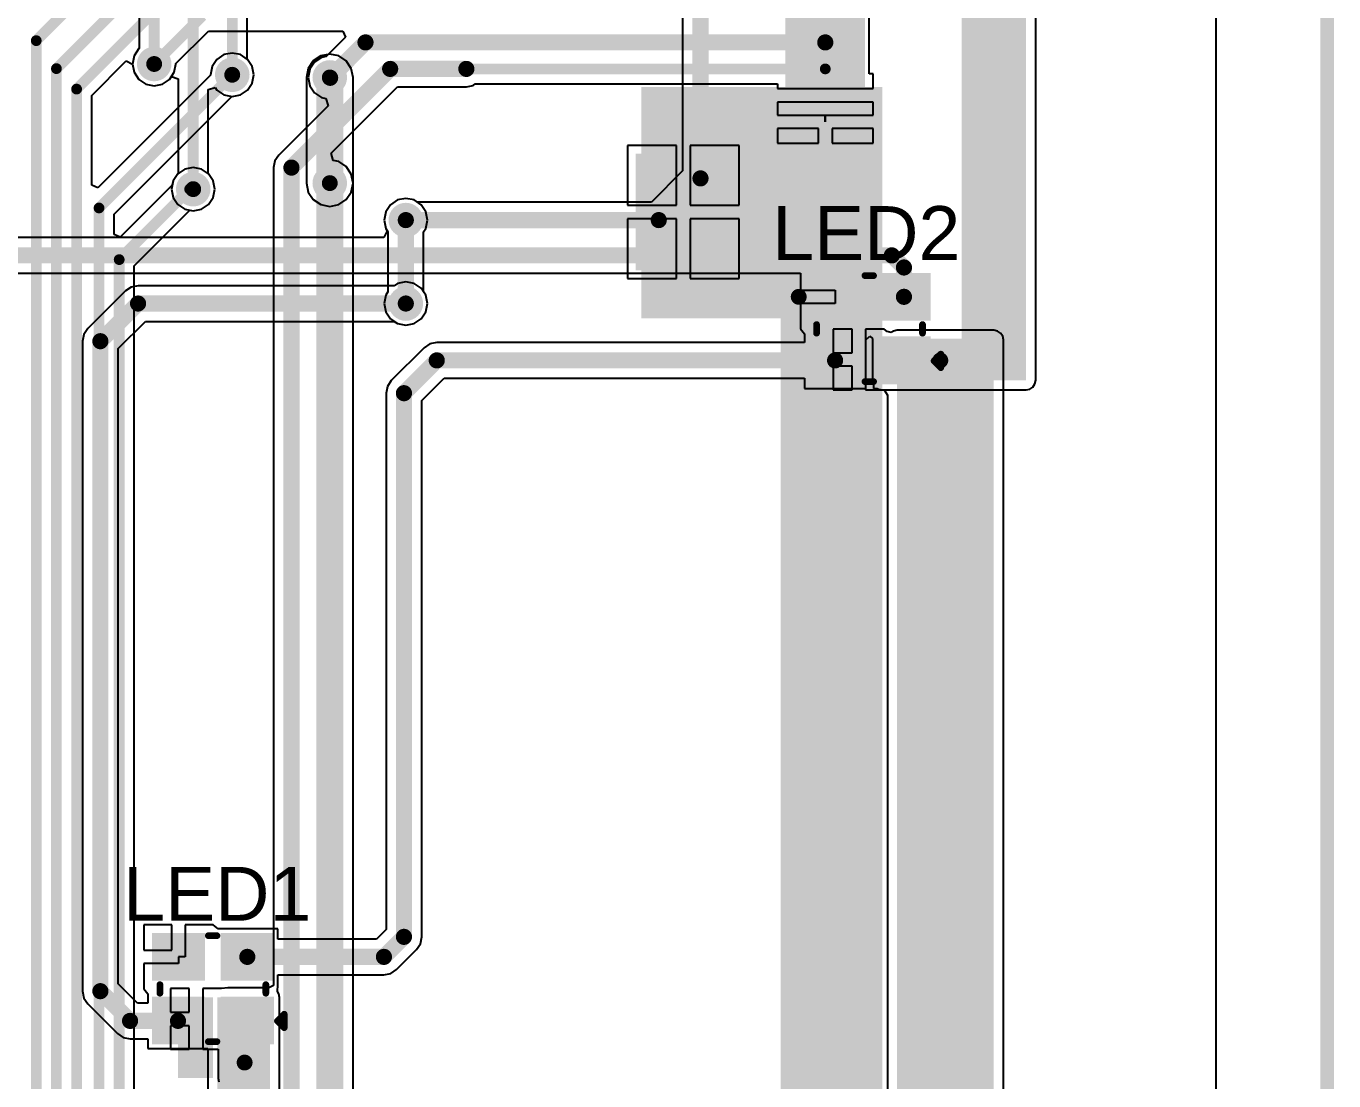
# Model space of a CAD drawing. Header units: millimetres. Extents: x -0.31 to 1.46, y -0.34 to 2.98.
# Drawn here: x 0.49 to 1.462, y 1.07 to 1.854 of the extents above; entities that cross this region are included whole.
import ezdxf

# ---------------------------------------------------------------- set-up
doc = ezdxf.new("R2010")
doc.units = ezdxf.units.MM
doc.header["$MEASUREMENT"] = 0
for name, color, linetype in [('BottomLayer', 5, 'Continuous'), ('BottomPaste', 16, 'Continuous'), ('BottomSolder', 6, 'Continuous'), ('Mechanical2', 216, 'Continuous'), ('TopLayer', 1, 'Continuous'), ('TopOverlay', 2, 'Continuous'), ('TopPaste', 8, 'Continuous'), ('TopSolder', 216, 'Continuous'), ('ViaHoleLayer', 16, 'Continuous')]:
    doc.layers.add(name, color=color, linetype=linetype)
doc.styles.add('Arial', font='', dxfattribs={"height": 0.2})
doc.styles.get('Arial').set_extended_font_data('Arial')

# ---------------------------------------------------------------- blocks, each defined once
blk = doc.blocks.new('AFC01_S20FCC_00_B_1')
at = {"layer": 'BottomLayer'}
for points in [[(-0.21457, 0.02126), (-0.29331, 0.02126), (-0.29331, 0.08425), (-0.21457, 0.08425)], [(0.21457, 0.08425), (0.29331, 0.08425), (0.29331, 0.02126), (0.21457, 0.02126)], [(-0.1811, -0.07835), (-0.19291, -0.07835), (-0.19291, -0.02717), (-0.1811, -0.02717)], [(-0.16142, -0.07835), (-0.17323, -0.07835), (-0.17323, -0.02717), (-0.16142, -0.02717)], [(-0.14173, -0.07835), (-0.15354, -0.07835), (-0.15354, -0.02717), (-0.14173, -0.02717)], [(-0.12205, -0.07835), (-0.13386, -0.07835), (-0.13386, -0.02717), (-0.12205, -0.02717)], [(-0.10236, -0.07835), (-0.11417, -0.07835), (-0.11417, -0.02717), (-0.10236, -0.02717)], [(-0.08268, -0.07835), (-0.09449, -0.07835), (-0.09449, -0.02717), (-0.08268, -0.02717)], [(-0.06299, -0.07835), (-0.0748, -0.07835), (-0.0748, -0.02717), (-0.06299, -0.02717)], [(-0.04331, -0.07835), (-0.05512, -0.07835), (-0.05512, -0.02717), (-0.04331, -0.02717)], [(-0.02362, -0.07835), (-0.03543, -0.07835), (-0.03543, -0.02717), (-0.02362, -0.02717)], [(-0.00394, -0.07835), (-0.01575, -0.07835), (-0.01575, -0.02717), (-0.00394, -0.02717)], [(0.01575, -0.07835), (0.00394, -0.07835), (0.00394, -0.02717), (0.01575, -0.02717)], [(0.03543, -0.07835), (0.02362, -0.07835), (0.02362, -0.02717), (0.03543, -0.02717)], [(0.05512, -0.07835), (0.04331, -0.07835), (0.04331, -0.02717), (0.05512, -0.02717)], [(0.0748, -0.07835), (0.06299, -0.07835), (0.06299, -0.02717), (0.0748, -0.02717)], [(0.09449, -0.07835), (0.08268, -0.07835), (0.08268, -0.02717), (0.09449, -0.02717)], [(0.11417, -0.07835), (0.10236, -0.07835), (0.10236, -0.02717), (0.11417, -0.02717)], [(0.13386, -0.07835), (0.12205, -0.07835), (0.12205, -0.02717), (0.13386, -0.02717)], [(0.15354, -0.07835), (0.14173, -0.07835), (0.14173, -0.02717), (0.15354, -0.02717)], [(0.17323, -0.07835), (0.16142, -0.07835), (0.16142, -0.02717), (0.17323, -0.02717)], [(0.19291, -0.07835), (0.1811, -0.07835), (0.1811, -0.02717), (0.19291, -0.02717)]]:
    blk.add_hatch(color=5, dxfattribs=at).paths.add_polyline_path(points)
at = {"layer": 'BottomPaste'}
for points in [[(-0.21457, 0.02126), (-0.29331, 0.02126), (-0.29331, 0.08425), (-0.21457, 0.08425)], [(0.21457, 0.08425), (0.29331, 0.08425), (0.29331, 0.02126), (0.21457, 0.02126)], [(-0.1811, -0.07835), (-0.19291, -0.07835), (-0.19291, -0.02717), (-0.1811, -0.02717)], [(-0.16142, -0.07835), (-0.17323, -0.07835), (-0.17323, -0.02717), (-0.16142, -0.02717)], [(-0.14173, -0.07835), (-0.15354, -0.07835), (-0.15354, -0.02717), (-0.14173, -0.02717)], [(-0.12205, -0.07835), (-0.13386, -0.07835), (-0.13386, -0.02717), (-0.12205, -0.02717)], [(-0.10236, -0.07835), (-0.11417, -0.07835), (-0.11417, -0.02717), (-0.10236, -0.02717)], [(-0.08268, -0.07835), (-0.09449, -0.07835), (-0.09449, -0.02717), (-0.08268, -0.02717)], [(-0.06299, -0.07835), (-0.0748, -0.07835), (-0.0748, -0.02717), (-0.06299, -0.02717)], [(-0.04331, -0.07835), (-0.05512, -0.07835), (-0.05512, -0.02717), (-0.04331, -0.02717)], [(-0.02362, -0.07835), (-0.03543, -0.07835), (-0.03543, -0.02717), (-0.02362, -0.02717)], [(-0.00394, -0.07835), (-0.01575, -0.07835), (-0.01575, -0.02717), (-0.00394, -0.02717)], [(0.01575, -0.07835), (0.00394, -0.07835), (0.00394, -0.02717), (0.01575, -0.02717)], [(0.03543, -0.07835), (0.02362, -0.07835), (0.02362, -0.02717), (0.03543, -0.02717)], [(0.05512, -0.07835), (0.04331, -0.07835), (0.04331, -0.02717), (0.05512, -0.02717)], [(0.0748, -0.07835), (0.06299, -0.07835), (0.06299, -0.02717), (0.0748, -0.02717)], [(0.09449, -0.07835), (0.08268, -0.07835), (0.08268, -0.02717), (0.09449, -0.02717)], [(0.11417, -0.07835), (0.10236, -0.07835), (0.10236, -0.02717), (0.11417, -0.02717)], [(0.13386, -0.07835), (0.12205, -0.07835), (0.12205, -0.02717), (0.13386, -0.02717)], [(0.15354, -0.07835), (0.14173, -0.07835), (0.14173, -0.02717), (0.15354, -0.02717)], [(0.17323, -0.07835), (0.16142, -0.07835), (0.16142, -0.02717), (0.17323, -0.02717)], [(0.19291, -0.07835), (0.1811, -0.07835), (0.1811, -0.02717), (0.19291, -0.02717)]]:
    blk.add_hatch(color=16, dxfattribs=at).paths.add_polyline_path(points)
at = {"layer": 'BottomSolder'}
for points in [[(-0.21057, 0.01726), (-0.29731, 0.01726), (-0.29731, 0.08825), (-0.21057, 0.08825)], [(0.21057, 0.08825), (0.29731, 0.08825), (0.29731, 0.01726), (0.21057, 0.01726)], [(-0.1771, -0.08235), (-0.19691, -0.08235), (-0.19691, -0.02317), (-0.1771, -0.02317)], [(-0.15742, -0.08235), (-0.17723, -0.08235), (-0.17723, -0.02317), (-0.15742, -0.02317)], [(-0.13773, -0.08235), (-0.15754, -0.08235), (-0.15754, -0.02317), (-0.13773, -0.02317)], [(-0.11805, -0.08235), (-0.13786, -0.08235), (-0.13786, -0.02317), (-0.11805, -0.02317)], [(-0.09836, -0.08235), (-0.11817, -0.08235), (-0.11817, -0.02317), (-0.09836, -0.02317)], [(-0.07868, -0.08235), (-0.09849, -0.08235), (-0.09849, -0.02317), (-0.07868, -0.02317)], [(-0.05899, -0.08235), (-0.0788, -0.08235), (-0.0788, -0.02317), (-0.05899, -0.02317)], [(-0.03931, -0.08235), (-0.05912, -0.08235), (-0.05912, -0.02317), (-0.03931, -0.02317)], [(-0.01962, -0.08235), (-0.03943, -0.08235), (-0.03943, -0.02317), (-0.01962, -0.02317)], [(0.00006, -0.08235), (-0.01975, -0.08235), (-0.01975, -0.02317), (0.00006, -0.02317)], [(0.01975, -0.08235), (-0.00006, -0.08235), (-0.00006, -0.02317), (0.01975, -0.02317)], [(0.03943, -0.08235), (0.01962, -0.08235), (0.01962, -0.02317), (0.03943, -0.02317)], [(0.05912, -0.08235), (0.03931, -0.08235), (0.03931, -0.02317), (0.05912, -0.02317)], [(0.0788, -0.08235), (0.05899, -0.08235), (0.05899, -0.02317), (0.0788, -0.02317)], [(0.09849, -0.08235), (0.07868, -0.08235), (0.07868, -0.02317), (0.09849, -0.02317)], [(0.11817, -0.08235), (0.09836, -0.08235), (0.09836, -0.02317), (0.11817, -0.02317)], [(0.13786, -0.08235), (0.11805, -0.08235), (0.11805, -0.02317), (0.13786, -0.02317)], [(0.15754, -0.08235), (0.13773, -0.08235), (0.13773, -0.02317), (0.15754, -0.02317)], [(0.17723, -0.08235), (0.15742, -0.08235), (0.15742, -0.02317), (0.17723, -0.02317)], [(0.19691, -0.08235), (0.1771, -0.08235), (0.1771, -0.02317), (0.19691, -0.02317)]]:
    blk.add_hatch(color=6, dxfattribs=at).paths.add_polyline_path(points)
blk = doc.blocks.new('SK6812_EC20_5')
at = {"layer": 'TopLayer'}
for points in [[(-0.04134, 0.0374), (-0.00984, 0.0374), (-0.00984, 0.00984), (-0.04134, 0.00984)], [(0.00984, 0.0374), (0.04134, 0.0374), (0.04134, 0.00984), (0.00984, 0.00984)], [(-0.04134, -0.00984), (-0.00984, -0.00984), (-0.00984, -0.0374), (-0.04134, -0.0374)], [(0.00984, -0.00984), (0.04134, -0.00984), (0.04134, -0.0374), (0.00984, -0.0374)]]:
    blk.add_hatch(color=1, dxfattribs=at).paths.add_polyline_path(points)
at = {"layer": 'TopPaste'}
for points in [[(-0.04134, 0.0374), (-0.00984, 0.0374), (-0.00984, 0.00984), (-0.04134, 0.00984)], [(0.00984, 0.0374), (0.04134, 0.0374), (0.04134, 0.00984), (0.00984, 0.00984)], [(-0.04134, -0.00984), (-0.00984, -0.00984), (-0.00984, -0.0374), (-0.04134, -0.0374)], [(0.00984, -0.00984), (0.04134, -0.00984), (0.04134, -0.0374), (0.00984, -0.0374)]]:
    blk.add_hatch(color=8, dxfattribs=at).paths.add_polyline_path(points)
at = {"layer": 'TopSolder'}
for points in [[(-0.04534, 0.0414), (-0.00584, 0.0414), (-0.00584, 0.00584), (-0.04534, 0.00584)], [(0.00584, 0.0414), (0.04534, 0.0414), (0.04534, 0.00584), (0.00584, 0.00584)], [(-0.04534, -0.00584), (-0.00584, -0.00584), (-0.00584, -0.0414), (-0.04534, -0.0414)], [(0.00584, -0.00584), (0.04534, -0.00584), (0.04534, -0.0414), (0.00584, -0.0414)]]:
    blk.add_hatch(color=216, dxfattribs=at).paths.add_polyline_path(points)
at = {"layer": 'TopOverlay', "const_width": 0.005}
for points in [[(-0.00337, 0.03937), (0.003, 0.03937)], [(-0.03937, -0.00337), (-0.03937, 0.003)], [(0.03937, -0.00337), (0.03937, 0.003)], [(0.048, -0.024), (0.053, -0.019)], [(0.053, -0.029), (0.053, -0.019)], [(0.048, -0.024), (0.053, -0.029)], [(-0.00337, -0.03937), (0.003, -0.03937)]]:
    blk.add_lwpolyline(points, dxfattribs=at)
at = {"layer": 'TopOverlay', "const_width": 0.0025}
for points in [[(-0.00462, 0.03937, 1), (-0.00212, 0.03937, 1)], [(0.00175, 0.03937, 1), (0.00425, 0.03937, 1)], [(-0.04062, 0.003, 1), (-0.03812, 0.003, 1)], [(0.03812, 0.003, 1), (0.04062, 0.003, 1)], [(-0.04062, -0.00337, 1), (-0.03812, -0.00337, 1)], [(0.03812, -0.00337, 1), (0.04062, -0.00337, 1)], [(0.05175, -0.019, 1), (0.05425, -0.019, 1)], [(0.05175, -0.019, 1), (0.05425, -0.019, 1)], [(0.04675, -0.024, 1), (0.04925, -0.024, 1)], [(0.04675, -0.024, 1), (0.04925, -0.024, 1)], [(0.05175, -0.029, 1), (0.05425, -0.029, 1)], [(0.05175, -0.029, 1), (0.05425, -0.029, 1)], [(-0.00462, -0.03937, 1), (-0.00212, -0.03937, 1)], [(0.00175, -0.03937, 1), (0.00425, -0.03937, 1)]]:
    blk.add_lwpolyline(points, format="xyb", close=True, dxfattribs=at)
blk = doc.blocks.new('C___0402_B_9')
at = {"layer": 'BottomLayer'}
for points in [[(-0.0095, 0.0125), (-0.0095, -0.0125), (-0.0275, -0.0125), (-0.0275, 0.0125)], [(0.0275, 0.0125), (0.0275, -0.0125), (0.0095, -0.0125), (0.0095, 0.0125)]]:
    blk.add_hatch(color=5, dxfattribs=at).paths.add_polyline_path(points)
at = {"layer": 'BottomPaste'}
for points in [[(-0.0095, 0.0125), (-0.0095, -0.0125), (-0.0275, -0.0125), (-0.0275, 0.0125)], [(0.0275, 0.0125), (0.0275, -0.0125), (0.0095, -0.0125), (0.0095, 0.0125)]]:
    blk.add_hatch(color=16, dxfattribs=at).paths.add_polyline_path(points)
at = {"layer": 'BottomSolder'}
for points in [[(-0.00714, 0.01486), (-0.00714, -0.01486), (-0.02986, -0.01486), (-0.02986, 0.01486)], [(0.02986, 0.01486), (0.02986, -0.01486), (0.00714, -0.01486), (0.00714, 0.01486)]]:
    blk.add_hatch(color=6, dxfattribs=at).paths.add_polyline_path(points)
blk = doc.blocks.new('SK6812_EC20_24')
at = {"layer": 'TopLayer'}
for points in [[(-0.04134, 0.0374), (-0.00984, 0.0374), (-0.00984, 0.00984), (-0.04134, 0.00984)], [(0.00984, 0.0374), (0.04134, 0.0374), (0.04134, 0.00984), (0.00984, 0.00984)], [(-0.04134, -0.00984), (-0.00984, -0.00984), (-0.00984, -0.0374), (-0.04134, -0.0374)], [(0.00984, -0.00984), (0.04134, -0.00984), (0.04134, -0.0374), (0.00984, -0.0374)]]:
    blk.add_hatch(color=1, dxfattribs=at).paths.add_polyline_path(points)
at = {"layer": 'TopPaste'}
for points in [[(-0.04134, 0.0374), (-0.00984, 0.0374), (-0.00984, 0.00984), (-0.04134, 0.00984)], [(0.00984, 0.0374), (0.04134, 0.0374), (0.04134, 0.00984), (0.00984, 0.00984)], [(-0.04134, -0.00984), (-0.00984, -0.00984), (-0.00984, -0.0374), (-0.04134, -0.0374)], [(0.00984, -0.00984), (0.04134, -0.00984), (0.04134, -0.0374), (0.00984, -0.0374)]]:
    blk.add_hatch(color=8, dxfattribs=at).paths.add_polyline_path(points)
at = {"layer": 'TopSolder'}
for points in [[(-0.04534, 0.0414), (-0.00584, 0.0414), (-0.00584, 0.00584), (-0.04534, 0.00584)], [(0.00584, 0.0414), (0.04534, 0.0414), (0.04534, 0.00584), (0.00584, 0.00584)], [(-0.04534, -0.00584), (-0.00584, -0.00584), (-0.00584, -0.0414), (-0.04534, -0.0414)], [(0.00584, -0.00584), (0.04534, -0.00584), (0.04534, -0.0414), (0.00584, -0.0414)]]:
    blk.add_hatch(color=216, dxfattribs=at).paths.add_polyline_path(points)
at = {"layer": 'TopOverlay', "const_width": 0.005}
for points in [[(-0.00337, 0.03937), (0.003, 0.03937)], [(-0.03937, -0.00337), (-0.03937, 0.003)], [(0.03937, -0.00337), (0.03937, 0.003)], [(0.048, -0.024), (0.053, -0.019)], [(0.053, -0.029), (0.053, -0.019)], [(0.048, -0.024), (0.053, -0.029)], [(-0.00337, -0.03937), (0.003, -0.03937)]]:
    blk.add_lwpolyline(points, dxfattribs=at)
at = {"layer": 'TopOverlay', "const_width": 0.0025}
for points in [[(-0.00462, 0.03937, 1), (-0.00212, 0.03937, 1)], [(0.00175, 0.03937, 1), (0.00425, 0.03937, 1)], [(-0.04062, 0.003, 1), (-0.03812, 0.003, 1)], [(0.03812, 0.003, 1), (0.04062, 0.003, 1)], [(-0.04062, -0.00337, 1), (-0.03812, -0.00337, 1)], [(0.03812, -0.00337, 1), (0.04062, -0.00337, 1)], [(0.05175, -0.019, 1), (0.05425, -0.019, 1)], [(0.05175, -0.019, 1), (0.05425, -0.019, 1)], [(0.04675, -0.024, 1), (0.04925, -0.024, 1)], [(0.04675, -0.024, 1), (0.04925, -0.024, 1)], [(0.05175, -0.029, 1), (0.05425, -0.029, 1)], [(0.05175, -0.029, 1), (0.05425, -0.029, 1)], [(-0.00462, -0.03937, 1), (-0.00212, -0.03937, 1)], [(0.00175, -0.03937, 1), (0.00425, -0.03937, 1)]]:
    blk.add_lwpolyline(points, format="xyb", close=True, dxfattribs=at)
blk = doc.blocks.new('C___0402_B_51')
at = {"layer": 'BottomLayer'}
for points in [[(-0.0095, 0.0125), (-0.0095, -0.0125), (-0.0275, -0.0125), (-0.0275, 0.0125)], [(0.0275, 0.0125), (0.0275, -0.0125), (0.0095, -0.0125), (0.0095, 0.0125)]]:
    blk.add_hatch(color=5, dxfattribs=at).paths.add_polyline_path(points)
at = {"layer": 'BottomPaste'}
for points in [[(-0.0095, 0.0125), (-0.0095, -0.0125), (-0.0275, -0.0125), (-0.0275, 0.0125)], [(0.0275, 0.0125), (0.0275, -0.0125), (0.0095, -0.0125), (0.0095, 0.0125)]]:
    blk.add_hatch(color=16, dxfattribs=at).paths.add_polyline_path(points)
at = {"layer": 'BottomSolder'}
for points in [[(-0.00714, 0.01486), (-0.00714, -0.01486), (-0.02986, -0.01486), (-0.02986, 0.01486)], [(0.02986, 0.01486), (0.02986, -0.01486), (0.00714, -0.01486), (0.00714, 0.01486)]]:
    blk.add_hatch(color=6, dxfattribs=at).paths.add_polyline_path(points)

msp = doc.modelspace()

# ---------------------------------------------------------------- hatches: boundary and pattern name
at = {"layer": 'BottomLayer'}
h = msp.add_hatch(color=5, dxfattribs=at)
edge = h.paths.add_edge_path()
edge.add_arc((0.585, 1.826), 0.00886, 0, 360)
h = msp.add_hatch(color=5, dxfattribs=at)
edge = h.paths.add_edge_path()
edge.add_arc((0.643, 1.818), 0.00886, 0, 360)
h = msp.add_hatch(color=5, dxfattribs=at)
edge = h.paths.add_edge_path()
edge.add_arc((0.7155, 1.816), 0.00886, 0, 360)
for points in [[(0.947, 1.637), (1.12612, 1.637), (1.12612, 1.809), (0.947, 1.809)], [(1.12612, 1.67137), (1.05062, 1.67137), (1.05062, 0.61637), (1.12612, 0.61637)], [(1.13712, 0.61637), (1.209, 0.61637), (1.209, 1.621), (1.13712, 1.621)], [(0.60262, 1.07237), (0.62862, 1.07237), (0.62862, 1.13237), (0.60262, 1.13237)], [(0.63962, 1.07237), (0.66562, 1.07237), (0.66562, 1.13237), (0.63962, 1.13237)]]:
    msp.add_hatch(color=5, dxfattribs=at).paths.add_polyline_path(points)
h = msp.add_hatch(color=5, dxfattribs=at)
edge = h.paths.add_edge_path()
edge.add_arc((0.614, 1.733), 0.00886, 0, 360)
h = msp.add_hatch(color=5, dxfattribs=at)
edge = h.paths.add_edge_path()
edge.add_arc((0.7155, 1.7375), 0.00886, 0, 360)
h = msp.add_hatch(color=5, dxfattribs=at)
edge = h.paths.add_edge_path()
edge.add_arc((0.772, 1.71), 0.00886, 0, 360)
h = msp.add_hatch(color=5, dxfattribs=at)
edge = h.paths.add_edge_path()
edge.add_arc((1.064, 1.65299), 0.00886, 0, 360)
h = msp.add_hatch(color=5, dxfattribs=at)
edge = h.paths.add_edge_path()
edge.add_arc((0.772, 1.648), 0.00886, 0, 360)
h = msp.add_hatch(color=5, dxfattribs=at)
edge = h.paths.add_edge_path()
edge.add_arc((1.16924, 1.60575), 0.00886, 0, 360)
h = msp.add_hatch(color=5, dxfattribs=at)
edge = h.paths.add_edge_path()
edge.add_arc((0.65221, 1.08396), 0.00886, 0, 360)
at = {"layer": 'BottomSolder'}
h = msp.add_hatch(color=6, dxfattribs=at)
edge = h.paths.add_edge_path()
edge.add_arc((0.585, 1.826), 0.01286, 0, 360)
h = msp.add_hatch(color=6, dxfattribs=at)
edge = h.paths.add_edge_path()
edge.add_arc((0.643, 1.818), 0.01286, 0, 360)
h = msp.add_hatch(color=6, dxfattribs=at)
edge = h.paths.add_edge_path()
edge.add_arc((0.7155, 1.816), 0.01286, 0, 360)
h = msp.add_hatch(color=6, dxfattribs=at)
edge = h.paths.add_edge_path()
edge.add_arc((0.7155, 1.7375), 0.01286, 0, 360)
h = msp.add_hatch(color=6, dxfattribs=at)
edge = h.paths.add_edge_path()
edge.add_arc((0.614, 1.733), 0.01286, 0, 360)
h = msp.add_hatch(color=6, dxfattribs=at)
edge = h.paths.add_edge_path()
edge.add_arc((0.772, 1.71), 0.01286, 0, 360)
h = msp.add_hatch(color=6, dxfattribs=at)
edge = h.paths.add_edge_path()
edge.add_arc((1.064, 1.65299), 0.01286, 0, 360)
h = msp.add_hatch(color=6, dxfattribs=at)
edge = h.paths.add_edge_path()
edge.add_arc((0.772, 1.648), 0.01286, 0, 360)
h = msp.add_hatch(color=6, dxfattribs=at)
edge = h.paths.add_edge_path()
edge.add_arc((1.16924, 1.60575), 0.01286, 0, 360)
h = msp.add_hatch(color=6, dxfattribs=at)
edge = h.paths.add_edge_path()
edge.add_arc((0.65221, 1.08396), 0.01286, 0, 360)
at = {"layer": 'TopLayer'}
for points in [[(1.233, 1.60038), (1.233, 2.173), (1.185, 2.173), (1.185, 1.60038)], [(1.233, 1.622), (1.126, 1.622), (1.126, 1.591), (1.233, 1.591)], [(0.671, 0.701), (0.671, 1.13237), (0.632, 1.13237), (0.632, 0.701)]]:
    msp.add_hatch(color=1, dxfattribs=at).paths.add_polyline_path(points)
h = msp.add_hatch(color=1, dxfattribs=at)
edge = h.paths.add_edge_path()
edge.add_arc((0.585, 1.826), 0.00886, 0, 360)
h = msp.add_hatch(color=1, dxfattribs=at)
edge = h.paths.add_edge_path()
edge.add_arc((0.643, 1.818), 0.00886, 0, 360)
h = msp.add_hatch(color=1, dxfattribs=at)
edge = h.paths.add_edge_path()
edge.add_arc((0.7155, 1.816), 0.00886, 0, 360)
h = msp.add_hatch(color=1, dxfattribs=at)
edge = h.paths.add_edge_path()
edge.add_arc((0.614, 1.733), 0.00886, 0, 360)
h = msp.add_hatch(color=1, dxfattribs=at)
edge = h.paths.add_edge_path()
edge.add_arc((0.7155, 1.7375), 0.00886, 0, 360)
h = msp.add_hatch(color=1, dxfattribs=at)
edge = h.paths.add_edge_path()
edge.add_arc((0.772, 1.71), 0.00886, 0, 360)
h = msp.add_hatch(color=1, dxfattribs=at)
edge = h.paths.add_edge_path()
edge.add_arc((1.064, 1.65299), 0.00886, 0, 360)
h = msp.add_hatch(color=1, dxfattribs=at)
edge = h.paths.add_edge_path()
edge.add_arc((0.772, 1.648), 0.00886, 0, 360)
h = msp.add_hatch(color=1, dxfattribs=at)
edge = h.paths.add_edge_path()
edge.add_arc((1.16924, 1.60575), 0.00886, 0, 360)
h = msp.add_hatch(color=1, dxfattribs=at)
edge = h.paths.add_edge_path()
edge.add_arc((0.65221, 1.08396), 0.00886, 0, 360)
at = {"layer": 'TopSolder'}
h = msp.add_hatch(color=216, dxfattribs=at)
edge = h.paths.add_edge_path()
edge.add_arc((0.585, 1.826), 0.01286, 0, 360)
h = msp.add_hatch(color=216, dxfattribs=at)
edge = h.paths.add_edge_path()
edge.add_arc((0.643, 1.818), 0.01286, 0, 360)
h = msp.add_hatch(color=216, dxfattribs=at)
edge = h.paths.add_edge_path()
edge.add_arc((0.7155, 1.816), 0.01286, 0, 360)
h = msp.add_hatch(color=216, dxfattribs=at)
edge = h.paths.add_edge_path()
edge.add_arc((0.7155, 1.7375), 0.01286, 0, 360)
h = msp.add_hatch(color=216, dxfattribs=at)
edge = h.paths.add_edge_path()
edge.add_arc((0.614, 1.733), 0.01286, 0, 360)
h = msp.add_hatch(color=216, dxfattribs=at)
edge = h.paths.add_edge_path()
edge.add_arc((0.772, 1.71), 0.01286, 0, 360)
h = msp.add_hatch(color=216, dxfattribs=at)
edge = h.paths.add_edge_path()
edge.add_arc((1.064, 1.65299), 0.01286, 0, 360)
h = msp.add_hatch(color=216, dxfattribs=at)
edge = h.paths.add_edge_path()
edge.add_arc((0.772, 1.648), 0.01286, 0, 360)
h = msp.add_hatch(color=216, dxfattribs=at)
edge = h.paths.add_edge_path()
edge.add_arc((1.16924, 1.60575), 0.01286, 0, 360)
h = msp.add_hatch(color=216, dxfattribs=at)
edge = h.paths.add_edge_path()
edge.add_arc((0.65221, 1.08396), 0.01286, 0, 360)
at = {"layer": 'ViaHoleLayer'}
h = msp.add_hatch(color=16, dxfattribs=at)
edge = h.paths.add_edge_path()
edge.add_arc((0.585, 1.826), 0.00591, 0, 360)
h = msp.add_hatch(color=16, dxfattribs=at)
edge = h.paths.add_edge_path()
edge.add_arc((0.643, 1.818), 0.00591, 0, 360)
h = msp.add_hatch(color=16, dxfattribs=at)
edge = h.paths.add_edge_path()
edge.add_arc((0.7155, 1.816), 0.00591, 0, 360)
h = msp.add_hatch(color=16, dxfattribs=at)
edge = h.paths.add_edge_path()
edge.add_arc((0.7155, 1.7375), 0.00591, 0, 360)
h = msp.add_hatch(color=16, dxfattribs=at)
edge = h.paths.add_edge_path()
edge.add_arc((0.614, 1.733), 0.00591, 0, 360)
h = msp.add_hatch(color=16, dxfattribs=at)
edge = h.paths.add_edge_path()
edge.add_arc((0.772, 1.71), 0.00591, 0, 360)
h = msp.add_hatch(color=16, dxfattribs=at)
edge = h.paths.add_edge_path()
edge.add_arc((0.772, 1.648), 0.00591, 0, 360)
h = msp.add_hatch(color=16, dxfattribs=at)
edge = h.paths.add_edge_path()
edge.add_arc((1.064, 1.65299), 0.00591, 0, 360)
h = msp.add_hatch(color=16, dxfattribs=at)
edge = h.paths.add_edge_path()
edge.add_arc((1.16924, 1.60575), 0.00591, 0, 360)
h = msp.add_hatch(color=16, dxfattribs=at)
edge = h.paths.add_edge_path()
edge.add_arc((0.65221, 1.08396), 0.00591, 0, 360)

# ---------------------------------------------------------------- linework, layer by layer
at = {"layer": 'BottomLayer'}
for p, q in [((1.374, 2.784), (1.374, -0.26)), ((1.11633, 1.81858), (1.11633, 1.86851)), ((0.60112, 1.82626), (0.62538, 1.85052)), ((0.62538, 1.85052), (0.72524, 1.85052)), ((0.72524, 1.85052), (0.72715, 1.8459)), ((0.72715, 1.8459), (0.71291, 1.83165)), ((0.53857, 1.8027), (0.5642, 1.82834)), ((0.5642, 1.82834), (0.56883, 1.826)), ((0.63157, 1.82943), (0.62806, 1.82419)), ((0.63681, 1.83294), (0.63157, 1.82943)), ((0.643, 1.83417), (0.63681, 1.83294)), ((0.64919, 1.83294), (0.643, 1.83417)), ((0.65443, 1.82943), (0.64919, 1.83294)), ((0.65794, 1.82419), (0.65443, 1.82943)), ((0.70407, 1.82743), (0.70056, 1.82219)), ((0.70931, 1.83094), (0.70407, 1.82743)), ((0.71291, 1.83165), (0.70931, 1.83094)), ((0.62688, 1.81774), (0.54318, 1.73405)), ((0.56883, 1.826), (0.57006, 1.81981)), ((0.57006, 1.81981), (0.57357, 1.81457)), ((0.59643, 1.81457), (0.59994, 1.81981)), ((0.59994, 1.81981), (0.60117, 1.826)), ((0.60117, 1.826), (0.60112, 1.82626)), ((0.62806, 1.82419), (0.62683, 1.818)), ((0.62683, 1.818), (0.62688, 1.81774)), ((0.65917, 1.818), (0.65794, 1.82419)), ((0.65794, 1.81181), (0.65917, 1.818)), ((0.70056, 1.82219), (0.69933, 1.816)), ((1.11933, 1.81858), (1.11633, 1.81858)), ((1.11933, 1.80768), (1.11933, 1.81858)), ((0.57357, 1.81457), (0.57881, 1.81106)), ((0.57881, 1.81106), (0.585, 1.80983)), ((0.585, 1.80983), (0.59119, 1.81106)), ((0.59119, 1.81106), (0.59643, 1.81457)), ((0.65443, 1.80657), (0.65794, 1.81181)), ((0.69933, 1.816), (0.70056, 1.80981)), ((0.70056, 1.80981), (0.70407, 1.80457)), ((0.71648, 1.75974), (0.76585, 1.80911)), ((0.76585, 1.80911), (0.817, 1.80911)), ((0.817, 1.80911), (0.82207, 1.81012)), ((0.82207, 1.81012), (0.82361, 1.81115)), ((0.82361, 1.81115), (1.04815, 1.81115)), ((1.04815, 1.81115), (1.04815, 1.80768)), ((1.04815, 1.80768), (1.08374, 1.80768)), ((1.08374, 1.80768), (1.11933, 1.80768)), ((0.53857, 1.73596), (0.53857, 1.8027)), ((0.55522, 1.71435), (0.64274, 1.80188)), ((0.64274, 1.80188), (0.643, 1.80183)), ((0.643, 1.80183), (0.64919, 1.80306)), ((0.64919, 1.80306), (0.65443, 1.80657)), ((0.70407, 1.80457), (0.70931, 1.80106)), ((0.70931, 1.80106), (0.71259, 1.80041)), ((0.71259, 1.80041), (0.71424, 1.79498)), ((0.71424, 1.79498), (0.67763, 1.75837)), ((1.08374, 1.79768), (1.04815, 1.79768)), ((1.04815, 1.79768), (1.04815, 1.78799)), ((1.11933, 1.79768), (1.08374, 1.79768)), ((1.11933, 1.78799), (1.11933, 1.79768)), ((1.04815, 1.78799), (1.08374, 1.78799)), ((1.08374, 1.78799), (1.08374, 1.78299)), ((1.08374, 1.78299), (1.08374, 1.78799)), ((1.08374, 1.78799), (1.11933, 1.78799)), ((1.08374, 1.78299), (1.08374, 1.78299)), ((1.07874, 1.77799), (1.04815, 1.77799)), ((1.04815, 1.77799), (1.04815, 1.76709)), ((1.07874, 1.76709), (1.07874, 1.77799)), ((1.11933, 1.77799), (1.08874, 1.77799)), ((1.08874, 1.77799), (1.08874, 1.76709)), ((1.11933, 1.76709), (1.11933, 1.77799)), ((0.71813, 1.75431), (0.71648, 1.75974)), ((0.97323, 1.76543), (0.93673, 1.76543)), ((0.93673, 1.76543), (0.93673, 1.72106)), ((0.97323, 1.72106), (0.97323, 1.76543)), ((1.01972, 1.76543), (0.98323, 1.76543)), ((0.98323, 1.76543), (0.98323, 1.72106)), ((1.01972, 1.72106), (1.01972, 1.76543)), ((1.04815, 1.76709), (1.07874, 1.76709)), ((1.08874, 1.76709), (1.11933, 1.76709)), ((0.67475, 1.75407), (0.67375, 1.749)), ((0.67763, 1.75837), (0.67475, 1.75407)), ((0.72213, 1.75351), (0.71813, 1.75431)), ((0.72776, 1.74976), (0.72213, 1.75351)), ((0.73151, 1.74413), (0.72776, 1.74976)), ((0.60257, 1.74443), (0.59906, 1.73919)), ((0.60781, 1.74794), (0.60257, 1.74443)), ((0.614, 1.74917), (0.60781, 1.74794)), ((0.62019, 1.74794), (0.614, 1.74917)), ((0.62543, 1.74443), (0.62019, 1.74794)), ((0.62894, 1.73919), (0.62543, 1.74443)), ((0.67375, 1.749), (0.67375, 1.14112)), ((0.73283, 1.7375), (0.73151, 1.74413)), ((0.54318, 1.73405), (0.53857, 1.73596)), ((0.59841, 1.7359), (0.55983, 1.69733)), ((0.59906, 1.73919), (0.59841, 1.7359)), ((0.63017, 1.733), (0.62894, 1.73919)), ((0.62894, 1.72681), (0.63017, 1.733)), ((0.73283, 0.03289), (0.73283, 1.7375)), ((0.62019, 1.71806), (0.62543, 1.72157)), ((0.62543, 1.72157), (0.62894, 1.72681)), ((0.76057, 1.72143), (0.75706, 1.71619)), ((0.76581, 1.72494), (0.76057, 1.72143)), ((0.772, 1.72617), (0.76581, 1.72494)), ((0.77819, 1.72494), (0.772, 1.72617)), ((0.78343, 1.72143), (0.77819, 1.72494)), ((0.78694, 1.71619), (0.78343, 1.72143)), ((0.93673, 1.72106), (0.97323, 1.72106)), ((0.98323, 1.72106), (1.01972, 1.72106)), ((0.55522, 1.69924), (0.55522, 1.71435)), ((0.57022, 1.67598), (0.61155, 1.71732)), ((0.61155, 1.71732), (0.614, 1.71683)), ((0.614, 1.71683), (0.62019, 1.71806)), ((0.75706, 1.71619), (0.75583, 1.71)), ((0.78817, 1.71), (0.78694, 1.71619)), ((0.97323, 1.71106), (0.93673, 1.71106)), ((0.93673, 1.71106), (0.93673, 1.66669)), ((0.97323, 1.66669), (0.97323, 1.71106)), ((1.01972, 1.71106), (0.98323, 1.71106)), ((0.98323, 1.71106), (0.98323, 1.66669)), ((1.01972, 1.66669), (1.01972, 1.71106)), ((0.75583, 1.71), (0.75706, 1.70381)), ((0.75706, 1.70381), (0.75875, 1.70129)), ((0.75875, 1.70129), (0.75875, 1.65671)), ((0.78525, 1.70129), (0.78694, 1.70381)), ((0.78525, 1.65671), (0.78525, 1.70129)), ((0.78694, 1.70381), (0.78817, 1.71)), ((0.55983, 1.69733), (0.55522, 1.69924)), ((0.57022, -0.1319), (0.57022, 1.67598)), ((0.93673, 1.66669), (0.97323, 1.66669)), ((0.98323, 1.66669), (1.01972, 1.66669)), ((0.75706, 1.65419), (0.75583, 1.648)), ((0.75875, 1.65671), (0.75706, 1.65419)), ((0.78694, 1.65419), (0.78525, 1.65671)), ((0.78817, 1.648), (0.78694, 1.65419)), ((0.75583, 1.648), (0.75706, 1.64181)), ((0.78694, 1.64181), (0.78817, 1.648)), ((0.75706, 1.64181), (0.76057, 1.63657)), ((0.76057, 1.63657), (0.76581, 1.63306)), ((0.76581, 1.63306), (0.772, 1.63183)), ((0.772, 1.63183), (0.77819, 1.63306)), ((0.77819, 1.63306), (0.78343, 1.63657)), ((0.78343, 1.63657), (0.78694, 1.64181)), ((1.10362, 1.62887), (1.08962, 1.62887)), ((1.08962, 1.62887), (1.08962, 1.61137)), ((1.10362, 1.61137), (1.10362, 1.62887)), ((1.12586, 1.62887), (1.11362, 1.62887)), ((1.11362, 1.62887), (1.11362, 1.60637)), ((1.12762, 1.62887), (1.12586, 1.62887)), ((1.12979, 1.62714), (1.12762, 1.62887)), ((1.13262, 1.62641), (1.12979, 1.62714)), ((1.13439, 1.62759), (1.13262, 1.62641)), ((1.13712, 1.62814), (1.13439, 1.62759)), ((1.209, 1.62814), (1.13712, 1.62814)), ((1.21173, 1.62759), (1.209, 1.62814)), ((1.21405, 1.62605), (1.21173, 1.62759)), ((1.21559, 1.62373), (1.21405, 1.62605)), ((1.21614, 1.621), (1.21559, 1.62373)), ((1.21614, 0.61637), (1.21614, 1.621)), ((1.08962, 1.61137), (1.10362, 1.61137)), ((1.11362, 1.60637), (1.11362, 1.58387)), ((1.10362, 1.60137), (1.08962, 1.60137)), ((1.08962, 1.60137), (1.08962, 1.58387)), ((1.10362, 1.58387), (1.10362, 1.60137)), ((1.08962, 1.58387), (1.10362, 1.58387)), ((1.11362, 1.58387), (1.12498, 1.58387)), ((1.12498, 1.58387), (1.12762, 1.58387)), ((1.12762, 1.58387), (1.12998, 1.57985)), ((1.12998, 1.57985), (1.12998, 0.65187)), ((0.61112, 1.13887), (0.59712, 1.13887)), ((0.59712, 1.13887), (0.59712, 1.12137)), ((0.61112, 1.12137), (0.61112, 1.13887)), ((0.63512, 1.13887), (0.62112, 1.13887)), ((0.62112, 1.13887), (0.62112, 1.11637)), ((0.63962, 1.13951), (0.63512, 1.13887)), ((0.63512, 1.13887), (0.63512, 1.13887)), ((0.63985, 1.13951), (0.63962, 1.13951)), ((0.66562, 1.13951), (0.63985, 1.13951)), ((0.66835, 1.13897), (0.66562, 1.13951)), ((0.66875, 1.1387), (0.66835, 1.13897)), ((0.67375, 1.14112), (0.66875, 1.1387)), ((0.59712, 1.12137), (0.61112, 1.12137)), ((0.61112, 1.11137), (0.59712, 1.11137)), ((0.59712, 1.11137), (0.59712, 1.09387)), ((0.61112, 1.09387), (0.61112, 1.11137)), ((0.62112, 1.11637), (0.62112, 1.09387)), ((0.59712, 1.09387), (0.61112, 1.09387)), ((0.62112, 1.09387), (0.63248, 1.09387)), ((0.63248, 1.09387), (0.63248, 1.07237)), ((0.63248, 1.07237), (0.63302, 1.06964))]:
    msp.add_line(p, q, dxfattribs=at)
for points, const_width in [([(0.51235, 1.82256), (0.63279, 1.943)], 0.008), ([(0.49735, 1.84335), (0.585, 1.931)], 0.008), ([(0.52735, 1.80735), (0.60142, 1.88142)], 0.008), ([(0.585, 1.826), (0.62073, 1.86173)], 0.008), ([(0.49735, -0.27336), (0.49735, 1.84335)], 0.008), ([(0.71575, 1.81575), (0.74205, 1.84205)], 0.012), ([(0.74205, 1.84205), (1.08374, 1.84205)], 0.012), ([(1.08374, 1.84205), (1.08376, 1.84205)], 0.012), ([(0.687, 1.749), (0.76036, 1.82236)], 0.012), ([(0.76036, 1.82236), (0.817, 1.82236)], 0.012), ([(0.51235, -0.25236), (0.51235, 1.82256)], 0.008), ([(0.544, 1.719), (0.643, 1.818)], 0.008), ([(0.817, 1.82236), (1.08374, 1.82236)], 0.008), ([(1.08374, 1.82236), (1.08376, 1.82236)], 0.008), ([(0.52735, -0.23236), (0.52735, 1.80735)], 0.008), ([(0.687, 0.0621), (0.687, 1.749)], 0.012), ([(0.7155, 0.03289), (0.7155, 1.7375)], 0.02), ([(0.559, 1.68063), (0.61137, 1.733)], 0.008), ([(0.61137, 1.733), (0.614, 1.733)], 0.008), ([(0.544, -0.14963), (0.544, 1.719)], 0.008), ([(0.772, 1.648), (0.772, 1.71)], 0.012), ([(0.559, -0.13654), (0.559, 1.68063)], 0.008)]:
    msp.add_lwpolyline(points, dxfattribs=dict(at, const_width=const_width))
for points, const_width in [([(0.49535, 1.84335, 1), (0.49935, 1.84335, 1)], 0.004), ([(0.49535, 1.84335, 1), (0.49935, 1.84335, 1)], 0.004), ([(0.73905, 1.84205, 1), (0.74505, 1.84205, 1)], 0.006), ([(0.73905, 1.84205, 1), (0.74505, 1.84205, 1)], 0.006), ([(1.08074, 1.84205, 1), (1.08674, 1.84205, 1)], 0.006), ([(1.08074, 1.84205, 1), (1.08674, 1.84205, 1)], 0.006), ([(1.08076, 1.84205, 1), (1.08676, 1.84205, 1)], 0.006), ([(0.583, 1.826, 1), (0.587, 1.826, 1)], 0.004), ([(0.75736, 1.82236, 1), (0.76336, 1.82236, 1)], 0.006), ([(0.75736, 1.82236, 1), (0.76336, 1.82236, 1)], 0.006), ([(0.814, 1.82236, 1), (0.82, 1.82236, 1)], 0.006), ([(0.51035, 1.82256, 1), (0.51435, 1.82256, 1)], 0.004), ([(0.51035, 1.82256, 1), (0.51435, 1.82256, 1)], 0.004), ([(0.641, 1.818, 1), (0.645, 1.818, 1)], 0.004), ([(0.71275, 1.81575, 1), (0.71875, 1.81575, 1)], 0.006), ([(0.815, 1.82236, 1), (0.819, 1.82236, 1)], 0.004), ([(1.08174, 1.82236, 1), (1.08574, 1.82236, 1)], 0.004), ([(1.08174, 1.82236, 1), (1.08574, 1.82236, 1)], 0.004), ([(1.08176, 1.82236, 1), (1.08576, 1.82236, 1)], 0.004), ([(0.52535, 1.80735, 1), (0.52935, 1.80735, 1)], 0.004), ([(0.52535, 1.80735, 1), (0.52935, 1.80735, 1)], 0.004), ([(0.684, 1.749, 1), (0.69, 1.749, 1)], 0.006), ([(0.684, 1.749, 1), (0.69, 1.749, 1)], 0.006), ([(0.7105, 1.7375, 1), (0.7205, 1.7375, 1)], 0.01), ([(0.60937, 1.733, 1), (0.61337, 1.733, 1)], 0.004), ([(0.60937, 1.733, 1), (0.61337, 1.733, 1)], 0.004), ([(0.612, 1.733, 1), (0.616, 1.733, 1)], 0.004), ([(0.542, 1.719, 1), (0.546, 1.719, 1)], 0.004), ([(0.542, 1.719, 1), (0.546, 1.719, 1)], 0.004), ([(0.769, 1.71, 1), (0.775, 1.71, 1)], 0.006), ([(0.557, 1.68063, 1), (0.561, 1.68063, 1)], 0.004), ([(0.557, 1.68063, 1), (0.561, 1.68063, 1)], 0.004), ([(0.769, 1.648, 1), (0.775, 1.648, 1)], 0.006)]:
    msp.add_lwpolyline(points, format="xyb", close=True, dxfattribs=dict(at, const_width=const_width))
at = {"layer": 'Mechanical2', "const_width": 0.01}
msp.add_lwpolyline([(1.45669, -0.33465), (1.45669, 2.85433)], dxfattribs=at)
at = {"layer": 'TopLayer'}
for p, q in [((1.374, 2.784), (1.374, -0.05175)), ((1.24014, 1.60038), (1.24014, 2.173)), ((0.97775, 2.14829), (0.97775, 1.74649)), ((0.57378, 1.91942), (0.57378, 1.83758)), ((0.65422, 1.82958), (0.65422, 1.90842)), ((0.57357, 1.83743), (0.57006, 1.83219)), ((0.57378, 1.83758), (0.57357, 1.83743)), ((0.57006, 1.83219), (0.56883, 1.826)), ((0.65443, 1.82943), (0.65422, 1.82958)), ((0.65794, 1.82419), (0.65443, 1.82943)), ((0.70324, 1.82826), (0.69949, 1.82263)), ((0.70887, 1.83201), (0.70324, 1.82826)), ((0.7155, 1.83333), (0.70887, 1.83201)), ((0.72213, 1.83201), (0.7155, 1.83333)), ((0.72776, 1.82826), (0.72213, 1.83201)), ((0.73151, 1.82263), (0.72776, 1.82826)), ((0.56883, 1.826), (0.57006, 1.81981)), ((0.57006, 1.81981), (0.57357, 1.81457)), ((0.65917, 1.818), (0.65794, 1.82419)), ((0.65794, 1.81181), (0.65917, 1.818)), ((0.69949, 1.82263), (0.69817, 1.816)), ((0.73283, 1.816), (0.73151, 1.82263)), ((0.57357, 1.81457), (0.57881, 1.81106)), ((0.57881, 1.81106), (0.585, 1.80983)), ((0.585, 1.80983), (0.59119, 1.81106)), ((0.59119, 1.81106), (0.59643, 1.81457)), ((0.59643, 1.81457), (0.59778, 1.81659)), ((0.59778, 1.81659), (0.60278, 1.81507)), ((0.60278, 1.81507), (0.60278, 1.74458)), ((0.62522, 1.80707), (0.63022, 1.80859)), ((0.63022, 1.80859), (0.63157, 1.80657)), ((0.65443, 1.80657), (0.65794, 1.81181)), ((0.69817, 1.816), (0.69817, 1.7375)), ((0.73283, 1.7375), (0.73283, 1.816)), ((0.62522, 1.74458), (0.62522, 1.80707)), ((0.63157, 1.80657), (0.63681, 1.80306)), ((0.63681, 1.80306), (0.643, 1.80183)), ((0.643, 1.80183), (0.64919, 1.80306)), ((0.64919, 1.80306), (0.65443, 1.80657)), ((0.60257, 1.74443), (0.59906, 1.73919)), ((0.60278, 1.74458), (0.60257, 1.74443)), ((0.62543, 1.74443), (0.62522, 1.74458)), ((0.62894, 1.73919), (0.62543, 1.74443)), ((0.97775, 1.74649), (0.95451, 1.72325)), ((0.59906, 1.73919), (0.59783, 1.733)), ((0.59783, 1.733), (0.59906, 1.72681)), ((0.63017, 1.733), (0.62894, 1.73919)), ((0.62894, 1.72681), (0.63017, 1.733)), ((0.69817, 1.7375), (0.69949, 1.73087)), ((0.69949, 1.73087), (0.70324, 1.72524)), ((0.72776, 1.72524), (0.73151, 1.73087)), ((0.73151, 1.73087), (0.73283, 1.7375)), ((0.59906, 1.72681), (0.60257, 1.72157)), ((0.60257, 1.72157), (0.60781, 1.71806)), ((0.62019, 1.71806), (0.62543, 1.72157)), ((0.62543, 1.72157), (0.62894, 1.72681)), ((0.70324, 1.72524), (0.70887, 1.72149)), ((0.70887, 1.72149), (0.7155, 1.72017)), ((0.7155, 1.72017), (0.72213, 1.72149)), ((0.72213, 1.72149), (0.72776, 1.72524)), ((0.76057, 1.72143), (0.75706, 1.71619)), ((0.76581, 1.72494), (0.76057, 1.72143)), ((0.772, 1.72617), (0.76581, 1.72494)), ((0.77819, 1.72494), (0.772, 1.72617)), ((0.78071, 1.72325), (0.77819, 1.72494)), ((0.95451, 1.72325), (0.78071, 1.72325)), ((0.60781, 1.71806), (0.614, 1.71683)), ((0.614, 1.71683), (0.62019, 1.71806)), ((0.75706, 1.71619), (0.75583, 1.71)), ((0.75825, 1.70204), (0.75558, 1.69704)), ((0.75583, 1.71), (0.75706, 1.70381)), ((0.75706, 1.70381), (0.75825, 1.70204)), ((0.75558, 1.69704), (0.06478, 1.69704)), ((0.21113, 1.67053), (1.06528, 1.67053)), ((0.76581, 1.66294), (0.76329, 1.66125)), ((0.772, 1.66417), (0.76581, 1.66294)), ((0.77819, 1.66294), (0.772, 1.66417)), ((0.78343, 1.65943), (0.77819, 1.66294)), ((1.06528, 1.67053), (1.06528, 1.65799)), ((0.56363, 1.65737), (0.53563, 1.62937)), ((0.56793, 1.66025), (0.56363, 1.65737)), ((0.573, 1.66125), (0.56793, 1.66025)), ((0.76329, 1.66125), (0.573, 1.66125)), ((0.78694, 1.65419), (0.78343, 1.65943)), ((0.78817, 1.648), (0.78694, 1.65419)), ((1.06528, 1.65799), (1.09103, 1.65799)), ((1.09103, 1.65799), (1.09103, 1.64799)), ((0.78694, 1.64181), (0.78817, 1.648)), ((1.09103, 1.64799), (1.06528, 1.64799)), ((1.06528, 1.64799), (1.06528, 1.62921)), ((0.55825, 1.61451), (0.57849, 1.63475)), ((0.57849, 1.63475), (0.76329, 1.63475)), ((0.76329, 1.63475), (0.76581, 1.63306)), ((0.76581, 1.63306), (0.772, 1.63183)), ((0.772, 1.63183), (0.77819, 1.63306)), ((0.77819, 1.63306), (0.78343, 1.63657)), ((0.78343, 1.63657), (0.78694, 1.64181)), ((0.53275, 1.62507), (0.53175, 1.62)), ((0.53563, 1.62937), (0.53275, 1.62507)), ((1.06528, 1.62921), (1.06828, 1.62546)), ((1.06828, 1.62546), (1.06828, 1.62421)), ((1.06828, 1.62421), (1.06828, 1.619)), ((1.11377, 1.62096), (1.11681, 1.62387)), ((1.11681, 1.62387), (1.11886, 1.622)), ((0.53175, 1.62), (0.53175, 1.137)), ((0.55825, 1.14249), (0.55825, 1.61451)), ((0.78562, 1.61512), (0.76124, 1.59074)), ((0.78992, 1.618), (0.78562, 1.61512)), ((0.795, 1.619), (0.78992, 1.618)), ((1.06828, 1.619), (0.795, 1.619)), ((1.11377, 1.58497), (1.11377, 1.62096)), ((1.11886, 1.622), (1.11886, 1.591)), ((1.24014, 1.591), (1.24014, 1.60038)), ((1.24014, 1.60038), (1.24014, 1.60038)), ((0.75837, 1.58644), (0.75736, 1.58137)), ((0.76124, 1.59074), (0.75837, 1.58644)), ((0.78387, 1.57588), (0.80049, 1.5925)), ((0.80049, 1.5925), (1.06828, 1.5925)), ((1.06828, 1.5925), (1.06828, 1.58497)), ((1.06828, 1.58497), (1.11377, 1.58497)), ((1.11886, 1.591), (1.11941, 1.58827)), ((1.11941, 1.58827), (1.11946, 1.58819)), ((1.11946, 1.58819), (1.11946, 1.58497)), ((1.11946, 1.58497), (1.12242, 1.58497)), ((1.12242, 1.58497), (1.12327, 1.58441)), ((1.12327, 1.58441), (1.126, 1.58386)), ((1.233, 1.58386), (1.23573, 1.58441)), ((1.23573, 1.58441), (1.23805, 1.58595)), ((1.23805, 1.58595), (1.23959, 1.58827)), ((1.23959, 1.58827), (1.24014, 1.591)), ((0.75736, 1.58137), (0.75736, 1.18286)), ((0.78387, 1.17737), (0.78387, 1.57588)), ((1.126, 1.58386), (1.233, 1.58386)), ((0.59803, 1.18627), (0.57728, 1.18627)), ((0.57728, 1.18627), (0.57728, 1.16749)), ((0.59803, 1.16749), (0.59803, 1.18627)), ((0.6277, 1.18627), (0.60803, 1.18627)), ((0.60803, 1.18627), (0.60803, 1.16249)), ((0.62877, 1.18627), (0.6277, 1.18627)), ((0.63253, 1.18327), (0.62877, 1.18627)), ((0.67696, 1.18327), (0.63253, 1.18327)), ((0.67696, 1.17575), (0.67696, 1.18327)), ((0.75736, 1.18286), (0.75025, 1.17575)), ((0.78286, 1.1723), (0.78387, 1.17737)), ((0.57728, 1.16749), (0.59803, 1.16749)), ((0.75025, 1.17575), (0.67696, 1.17575)), ((0.76511, 1.15312), (0.77999, 1.168)), ((0.77999, 1.168), (0.78286, 1.1723)), ((0.60303, 1.15749), (0.57728, 1.15749)), ((0.57728, 1.15749), (0.57728, 1.13871)), ((0.60803, 1.16249), (0.60303, 1.16249)), ((0.60303, 1.16249), (0.60303, 1.15749)), ((0.67696, 1.14282), (0.67696, 1.14924)), ((0.67696, 1.14924), (0.75574, 1.14924)), ((0.75574, 1.14924), (0.76081, 1.15025)), ((0.76081, 1.15025), (0.76511, 1.15312)), ((0.57257, 1.12817), (0.55825, 1.14249)), ((0.57728, 1.13871), (0.58028, 1.13496)), ((0.67652, 1.13671), (0.67696, 1.14171)), ((0.67696, 1.14171), (0.67696, 1.14282)), ((0.53175, 1.137), (0.53275, 1.13193)), ((0.53275, 1.13193), (0.53563, 1.12763)), ((0.53563, 1.12763), (0.55771, 1.10555)), ((0.58028, 1.12817), (0.57257, 1.12817)), ((0.58028, 1.13496), (0.58028, 1.13371)), ((0.58028, 1.13371), (0.58028, 1.12817)), ((0.67759, 1.1351), (0.67652, 1.13671)), ((0.67814, 1.13237), (0.67759, 1.1351)), ((0.67814, 0.74014), (0.67814, 1.13237)), ((0.55771, 1.10555), (0.56201, 1.10267)), ((0.56201, 1.10267), (0.56708, 1.10166)), ((0.56708, 1.10166), (0.58028, 1.10166)), ((0.58028, 1.10166), (0.58028, 1.09447)), ((0.58028, 1.09447), (0.62486, 1.09447)), ((0.62486, 1.09447), (0.62486, 0.74014))]:
    msp.add_line(p, q, dxfattribs=at)
for points, const_width in [([(0.991, 1.741), (0.991, 2.157)], 0.012), ([(0.614, 1.733), (0.614, 1.958)], 0.008), ([(0.585, 1.826), (0.585, 1.931)], 0.008), ([(0.643, 1.818), (0.643, 1.92)], 0.008), ([(0.7155, 1.7375), (0.7155, 1.816)], 0.02), ([(0.96, 1.71), (0.991, 1.741)], 0.012), ([(0.772, 1.71), (0.96, 1.71)], 0.012), ([(0.06478, 1.68378), (1.13322, 1.68378)], 0.012), ([(1.13322, 1.68378), (1.14221, 1.67479)], 0.012), ([(1.14221, 1.65299), (1.14221, 1.67479)], 0.012), ([(1.064, 1.65299), (1.09103, 1.65299)], 0.022), ([(0.545, 1.62), (0.573, 1.648)], 0.012), ([(0.573, 1.648), (0.772, 1.648)], 0.012), ([(0.545, 1.137), (0.545, 1.62)], 0.012), ([(0.77062, 1.58137), (0.795, 1.60575)], 0.012), ([(0.795, 1.60575), (1.09103, 1.60575)], 0.012), ([(0.77062, 1.17737), (0.77062, 1.58137)], 0.012), ([(0.75574, 1.16249), (0.77062, 1.17737)], 0.012), ([(0.65421, 1.16249), (0.75574, 1.16249)], 0.012), ([(0.545, 1.137), (0.56708, 1.11492)], 0.012), ([(0.56708, 1.11492), (0.6027, 1.11492)], 0.012), ([(0.6027, 1.11492), (0.60303, 1.11525)], 0.008)]:
    msp.add_lwpolyline(points, dxfattribs=dict(at, const_width=const_width))
for points, const_width in [([(0.583, 1.826, 1), (0.587, 1.826, 1)], 0.004), ([(0.641, 1.818, 1), (0.645, 1.818, 1)], 0.004), ([(0.7105, 1.816, 1), (0.7205, 1.816, 1)], 0.01), ([(0.7105, 1.7375, 1), (0.7205, 1.7375, 1)], 0.01), ([(0.988, 1.741, 1), (0.994, 1.741, 1)], 0.006), ([(0.988, 1.741, 1), (0.994, 1.741, 1)], 0.006), ([(0.612, 1.733, 1), (0.616, 1.733, 1)], 0.004), ([(0.769, 1.71, 1), (0.775, 1.71, 1)], 0.006), ([(0.957, 1.71, 1), (0.963, 1.71, 1)], 0.006), ([(0.957, 1.71, 1), (0.963, 1.71, 1)], 0.006), ([(1.13022, 1.68378, 1), (1.13622, 1.68378, 1)], 0.006), ([(1.13022, 1.68378, 1), (1.13622, 1.68378, 1)], 0.006), ([(1.13921, 1.67479, 1), (1.14521, 1.67479, 1)], 0.006), ([(1.13921, 1.67479, 1), (1.14521, 1.67479, 1)], 0.006), ([(1.0585, 1.65299, 1), (1.0695, 1.65299, 1)], 0.011), ([(1.08553, 1.65299, 1), (1.09653, 1.65299, 1)], 0.011), ([(0.57, 1.648, 1), (0.576, 1.648, 1)], 0.006), ([(0.57, 1.648, 1), (0.576, 1.648, 1)], 0.006), ([(0.769, 1.648, 1), (0.775, 1.648, 1)], 0.006), ([(1.13921, 1.65299, 1), (1.14521, 1.65299, 1)], 0.006), ([(0.542, 1.62, 1), (0.548, 1.62, 1)], 0.006), ([(0.542, 1.62, 1), (0.548, 1.62, 1)], 0.006), ([(0.792, 1.60575, 1), (0.798, 1.60575, 1)], 0.006), ([(0.792, 1.60575, 1), (0.798, 1.60575, 1)], 0.006), ([(1.08803, 1.60575, 1), (1.09403, 1.60575, 1)], 0.006), ([(0.76762, 1.58137, 1), (0.77362, 1.58137, 1)], 0.006), ([(0.76762, 1.58137, 1), (0.77362, 1.58137, 1)], 0.006), ([(0.76762, 1.17737, 1), (0.77362, 1.17737, 1)], 0.006), ([(0.76762, 1.17737, 1), (0.77362, 1.17737, 1)], 0.006), ([(0.65121, 1.16249, 1), (0.65721, 1.16249, 1)], 0.006), ([(0.75274, 1.16249, 1), (0.75874, 1.16249, 1)], 0.006), ([(0.75274, 1.16249, 1), (0.75874, 1.16249, 1)], 0.006), ([(0.542, 1.137, 1), (0.548, 1.137, 1)], 0.006), ([(0.542, 1.137, 1), (0.548, 1.137, 1)], 0.006), ([(0.56408, 1.11492, 1), (0.57008, 1.11492, 1)], 0.006), ([(0.56408, 1.11492, 1), (0.57008, 1.11492, 1)], 0.006), ([(0.5997, 1.11492, 1), (0.6057, 1.11492, 1)], 0.006), ([(0.6007, 1.11492, 1), (0.6047, 1.11492, 1)], 0.004), ([(0.60103, 1.11525, 1), (0.60503, 1.11525, 1)], 0.004)]:
    msp.add_lwpolyline(points, format="xyb", close=True, dxfattribs=dict(at, const_width=const_width))

# ---------------------------------------------------------------- block references
for name, p, rotation in [('AFC01_S20FCC_00_B_1', (1.03098, 1.97), 90), ('C___0402_B_9', (1.12712, 1.60637), 180), ('C___0402_B_51', (0.63462, 1.11637), 180)]:
    msp.add_blockref(name, p, dxfattribs=dict(rotation=rotation))
for name, p in [('SK6812_EC20_5', (1.11662, 1.62937)), ('SK6812_EC20_24', (0.62862, 1.13887))]:
    msp.add_blockref(name, p)

# ---------------------------------------------------------------- texts
at = {"layer": 'TopOverlay', "style": 'Arial'}
for s, p in [('LED2', (1.04431, 1.68038)), ('LED1', (0.56197, 1.18938))]:
    msp.add_text(s, height=0.04, dxfattribs=at).set_placement(p)

doc.saveas('drawing.dxf')
